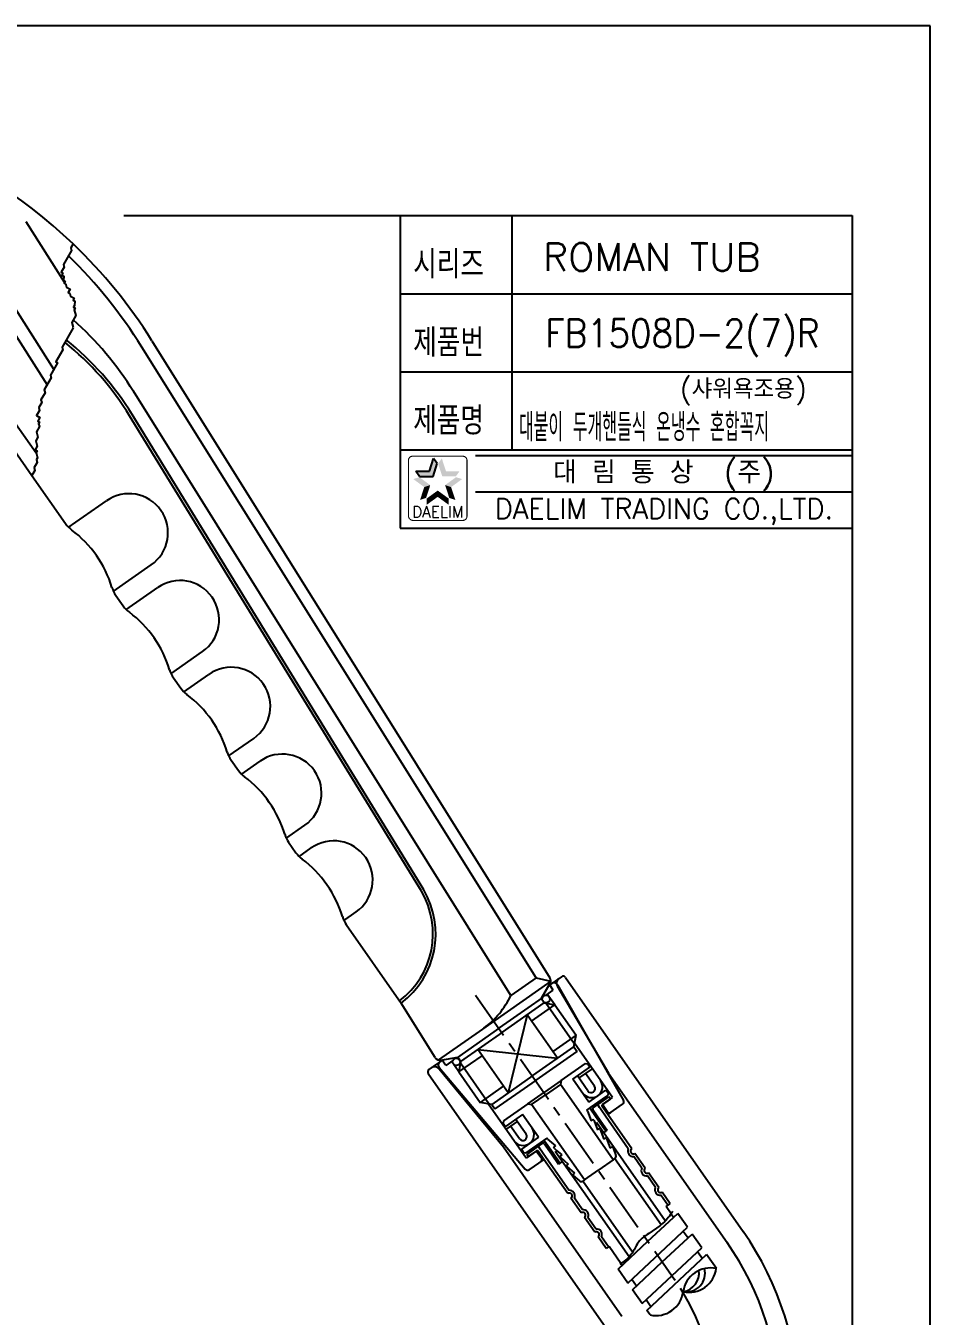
# Model space of a CAD drawing. Extents: x 594 to 1188, y 0 to 420.
# Drawn here: x 1025.9 to 1188, y 188.8 to 420 of the extents above; entities that cross this region are included whole.
import ezdxf
from ezdxf.enums import TextEntityAlignment as Align

# ---------------------------------------------------------------- set-up
doc = ezdxf.new("R2010")
doc.units = 0
doc.header["$LTSCALE"] = 7
doc.header["$MEASUREMENT"] = 0
doc.linetypes.add('CENTER', pattern=[2, 1.25, -0.25, 0.25, -0.25])
doc.layers.get('0').update_dxf_attribs({"color": 2, "linetype": 'CONTINUOUS'})
for name, color, linetype in [('CL', 1, 'CENTER'), ('D', 2, 'CONTINUOUS'), ('DIM', 2, 'CONTINUOUS'), ('DWG', 7, 'CONTINUOUS')]:
    doc.layers.add(name, color=color, linetype=linetype)
doc.styles.add('GHS', font='ROMANS', dxfattribs={"bigfont": 'GHS'})
doc.styles.add('ROMANS', font='romans')

# ---------------------------------------------------------------- blocks, each defined once
blk = doc.blocks.new('BORDER')
for p, q in [((1, 1), (0, 1)), ((1, 0), (1, 1))]:
    blk.add_line(p, q)

msp = doc.modelspace()

# ---------------------------------------------------------------- linework, layer by layer
at = {"color": 4}
for p, q in [((1043.47, 386), (1174, 386)), ((1174, 386), (1174, 11))]:
    msp.add_line(p, q, dxfattribs=at)
at = {"color": 7}
for p, q in [((1093, 386), (1093, 330)), ((1113, 386), (1113, 344)), ((1093, 372), (1174, 372)), ((1093, 358), (1174, 358)), ((1093, 344), (1174, 344)), ((1093, 330), (1174, 330))]:
    msp.add_line(p, q, dxfattribs=at)
at = {"color": 2}
for p, q in [((1098.24, 340.18), (1098.99, 342.49)), ((1099.65, 341.57), (1098.99, 342.49)), ((1095.81, 340.18), (1098.24, 340.18)), ((1096.48, 339.27), (1095.81, 340.18)), ((1098.9, 339.27), (1099.65, 341.57)), ((1096.48, 339.27), (1098.9, 339.27))]:
    msp.add_line(p, q, dxfattribs=at)
at = {"color": 2, "linetype": 'Continuous'}
for p, q in [((1106.5, 343), (1174, 343)), ((1106.5, 336.5), (1174, 336.5))]:
    msp.add_line(p, q, dxfattribs=at)
at = {"color": 2, "linetype": 'Continuous', "const_width": 0.2}
for points in [[(1094.48, 342.13, -0.414214), (1095.23, 342.88)], [(1094.48, 332.13), (1094.48, 342.13, -1)], [(1095.23, 342.88), (1104.23, 342.88, -0.414214), (1104.98, 342.13, 0.043396)], [(1104.98, 342.13), (1104.98, 332.13, -0.414214), (1104.23, 331.38)], [(1104.23, 331.38), (1095.48, 331.38, -0.414214), (1094.48, 332.13, 0.672398)]]:
    msp.add_lwpolyline(points, format="xyb", dxfattribs=at)
at = {"color": 2}
for points in [[(1098.24, 340.18), (1098.9, 339.27), (1098.99, 342.49), (1099.65, 341.57)], [(1100.47, 342.49), (1099.8, 341.57), (1101.22, 340.18), (1100.55, 339.27)], [(1095.81, 340.18), (1096.48, 339.27), (1098.24, 340.18), (1098.9, 339.27)], [(1101.22, 340.18), (1100.55, 339.27), (1103.64, 340.18), (1102.98, 339.27)], [(1097.32, 337.35), (1098.4, 337.7), (1095.36, 338.78), (1096.43, 339.13)], [(1096.57, 335.05), (1097.65, 335.4), (1097.32, 337.35), (1098.4, 337.7)], [(1104.1, 338.78), (1103.02, 339.13), (1102.14, 337.35), (1101.06, 337.7)], [(1102.14, 337.35), (1101.06, 337.7), (1102.89, 335.05), (1101.81, 335.4)], [(1099.73, 335.6), (1099.73, 336.73), (1097.77, 334.18), (1097.77, 335.31)], [(1101.69, 334.18), (1101.69, 335.31), (1099.73, 335.6), (1099.73, 336.73)]]:
    msp.add_solid(points, dxfattribs=at)
at = {"layer": 'CL'}
msp.add_line((1106.51, 246.32), (1142.18, 195.39), dxfattribs=at)
msp.add_arc((1109, 172.16), 40.5, 0, 35, dxfattribs=at)
at = {"layer": 'D'}
for p, q in [((1120.7, 244.59), (1119.36, 246.5)), ((1115.76, 242.79), (1112.35, 228.8)), ((1124.24, 237.56), (1119.11, 244.88)), ((1106.9, 236.59), (1121.21, 235.01)), ((1103.52, 232.56), (1102.19, 234.47)), ((1108.92, 226.83), (1103.79, 234.16))]:
    msp.add_line(p, q, dxfattribs=at)
for points in [[(1034.37, 380.93), (1033.96, 380.23), (1034.11, 379.75), (1032.66, 377.24), (1032.79, 376.77), (1032.25, 375.84), (1032.57, 375.65), (1032.38, 375.33), (1032.7, 375.15), (1032.64, 374.36), (1032.96, 374.18), (1032.78, 373.86), (1033.1, 373.67), (1033.21, 373.18), (1033.85, 372.82), (1033.49, 372.2), (1033.79, 372.03), (1033.94, 371.55), (1034.55, 371.19), (1034.37, 370.87), (1034.69, 370.69), (1034.65, 369.89), (1034.47, 369.57), (1034.76, 369.4), (1034.58, 369.08), (1034.86, 368.1), (1034.14, 366.84), (1034.38, 365.92)], [(1034.37, 380.93), (1033.96, 380.23), (1034.11, 379.75), (1032.66, 377.24), (1032.79, 376.77), (1032.25, 375.84), (1032.57, 375.65), (1032.38, 375.33), (1032.7, 375.15), (1032.64, 374.36), (1032.96, 374.18), (1032.78, 373.86), (1033.1, 373.67), (1033.21, 373.18), (1033.85, 372.82), (1033.49, 372.2), (1033.79, 372.03), (1033.94, 371.55), (1034.55, 371.19), (1034.37, 370.87), (1034.69, 370.69), (1034.65, 369.89), (1034.47, 369.57), (1034.76, 369.4), (1034.58, 369.08), (1034.86, 368.1), (1034.14, 366.84), (1034.38, 365.92)], [(1034.41, 365.9), (1032.42, 362.45), (1032.56, 361.95), (1031.31, 359.78), (1031.6, 359.61), (1030.34, 357.42), (1030.47, 356.92), (1029.22, 354.75), (1029.36, 354.25), (1028.63, 353), (1028.76, 352.53), (1028.22, 351.59), (1028.36, 351.09), (1027.82, 350.16), (1028.43, 349.8), (1028.08, 349.19), (1028.39, 349), (1028.21, 348.68), (1028.34, 348.18), (1027.82, 347.27), (1027.93, 346.78), (1028.07, 346.27), (1027.71, 345.66), (1027.97, 344.69), (1027.6, 344.05), (1027.92, 343.86), (1027.75, 343.57), (1028, 342.57), (1027.82, 342.28), (1027.96, 341.77), (1027.42, 340.84), (1027.55, 340.34), (1027.01, 339.4)], [(1034.41, 365.9), (1032.42, 362.45), (1032.56, 361.95), (1031.31, 359.78), (1031.6, 359.61), (1030.34, 357.42), (1030.47, 356.92), (1029.22, 354.75), (1029.36, 354.25), (1028.63, 353), (1028.76, 352.53), (1028.22, 351.59), (1028.36, 351.09), (1027.82, 350.16), (1028.43, 349.8), (1028.08, 349.19), (1028.39, 349), (1028.21, 348.68), (1028.34, 348.18), (1027.82, 347.27), (1027.93, 346.78), (1028.07, 346.27), (1027.71, 345.66), (1027.97, 344.69), (1027.6, 344.05), (1027.92, 343.86), (1027.75, 343.57), (1028, 342.57), (1027.82, 342.28), (1027.96, 341.77), (1027.42, 340.84), (1027.55, 340.34), (1027.01, 339.4)], [(1141.89, 207.56), (1141.66, 207.26), (1141.47, 207.02), (1141.27, 206.74), (1141.06, 206.48), (1140.84, 206.22), (1140.62, 205.96), (1140.37, 205.71), (1140.07, 205.47), (1139.81, 205.22), (1139.54, 204.99), (1137.58, 203.61), (1137.3, 203.45), (1136.67, 203.01), (1136.37, 202.77), (1136.11, 202.51), (1135.88, 202.28), (1135.48, 201.71), (1135.32, 201.38), (1135.12, 201.06), (1134.93, 200.71), (1134.77, 200.42), (1134.59, 200.11), (1134.37, 199.85), (1134.16, 199.59), (1133.97, 199.35), (1133.71, 199.1), (1133.41, 198.86), (1132.71, 198.37), (1132.37, 198.06)]]:
    msp.add_lwpolyline(points, dxfattribs=at)
for centre, radius, start, end in [((1148.61, 192.53), 4.92, 77.5796, 172.4204), ((1144.79, 197.99), 4.92, 257.5796, 352.4204), ((1144.29, 196.48), 3.35, 260.2934, 14.7397), ((1143.17, 196.54), 3.41, 279.4618, 7.7206), ((1138.85, 193.83), 4.92, 257.5796, 352.4204)]:
    msp.add_arc(centre, radius, start, end, dxfattribs=at)
at = {"layer": 'DWG'}
for p, q in [((1013.89, 385.19), (1030.93, 358.44)), ((1025.91, 384.94), (1032.87, 374.01)), ((1014.54, 379.51), (1029.74, 355.65)), ((1033.08, 373.69), (1033.11, 373.64)), ((1033.08, 373.69), (1033.11, 373.64)), ((1048.51, 363.56), (1119.83, 249.42)), ((1117.35, 249.4), (1046.72, 362.44)), ((1112.85, 246.24), (1045.2, 354.51)), ((1027.78, 343.45), (1022.49, 350.87)), ((1096.8, 264.93), (1044.52, 350.1)), ((1097.23, 265.19), (1044.95, 350.36)), ((1020.72, 348.38), (1027.01, 339.4)), ((1027.01, 339.4), (1033.04, 330.8)), ((1033.52, 330.1), (1040.37, 334.9)), ((1041.55, 318.63), (1048.4, 323.43)), ((1043.85, 315.36), (1049.55, 319.35)), ((1042.04, 317.93), (1043.36, 316.05)), ((1051.88, 303.89), (1057.58, 307.88)), ((1052.37, 303.19), (1053.68, 301.31)), ((1054.17, 300.61), (1058.72, 303.8)), ((1062.2, 289.14), (1066.75, 292.33)), ((1062.69, 288.45), (1064.01, 286.56)), ((1064.5, 285.87), (1067.9, 288.25)), ((1072.53, 274.4), (1075.93, 276.78)), ((1073.02, 273.7), (1074.33, 271.82)), ((1074.82, 271.12), (1077.07, 272.7)), ((1082.85, 259.65), (1085.1, 261.23)), ((1083.34, 258.96), (1093.18, 244.91)), ((1119.98, 248.8), (1107.18, 239.83)), ((1117.35, 249.4), (1112.85, 246.24)), ((1117.35, 249.4), (1119.98, 248.8)), ((1119.85, 248.39), (1118.29, 245.69)), ((1121.91, 249.62), (1119.64, 248.03)), ((1119.64, 248.03), (1120.17, 248.4)), ((1120.44, 247.2), (1119.74, 248.2)), ((1121.15, 247.96), (1130.35, 232.33)), ((1121.18, 248.17), (1133.02, 227.44)), ((1122.61, 249.5), (1154.47, 203.99)), ((1110.8, 240.45), (1118.51, 245.85)), ((1118.82, 244.93), (1118.29, 245.69)), ((1119.16, 246.3), (1120.44, 247.2)), ((1099.29, 235.13), (1093.18, 244.91)), ((1111.33, 239.69), (1118.82, 244.93)), ((1121.21, 235.01), (1115.76, 242.79)), ((1116.54, 241.68), (1120.71, 244.6)), ((1118.82, 244.93), (1120.71, 244.6)), ((1120.71, 244.6), (1124.52, 239.16)), ((1107.18, 239.83), (1099.85, 234.7)), ((1110.8, 240.45), (1103.09, 235.05)), ((1111.33, 239.69), (1103.84, 234.44)), ((1124.52, 239.16), (1120.35, 236.24)), ((1124.15, 237.07), (1124.52, 239.16)), ((1112.35, 228.8), (1106.9, 236.59)), ((1116.78, 231.91), (1124.15, 237.07)), ((1117.35, 231.09), (1124.73, 236.25)), ((1124.15, 237.07), (1124.73, 236.25)), ((1131.08, 227.96), (1124.26, 237.69)), ((1100.65, 234.73), (1098.15, 232.99)), ((1100.65, 234.73), (1100.13, 234.37)), ((1100.31, 234.67), (1103.31, 235.2)), ((1101.16, 233.69), (1100.45, 234.7)), ((1102.44, 234.6), (1101.16, 233.69)), ((1103.84, 234.44), (1103.31, 235.2)), ((1103.51, 232.55), (1107.68, 235.47)), ((1103.84, 234.44), (1103.51, 232.55)), ((1121.85, 231.02), (1126.2, 234.06)), ((1126.2, 234.06), (1126.61, 233.99)), ((1126.61, 233.99), (1127.02, 233.42)), ((1098.03, 232.29), (1129.89, 186.79)), ((1099.97, 233.13), (1111.51, 219.14)), ((1099.99, 233.34), (1115.43, 215.11)), ((1103.51, 232.55), (1107.32, 227.11)), ((1116.78, 231.91), (1109.41, 226.74)), ((1123.94, 231.27), (1127.02, 233.42)), ((1126.81, 227.17), (1123.94, 231.27)), ((1126.64, 229.16), (1124.76, 231.84)), ((1125.05, 231.43), (1127.47, 233.12)), ((1127.83, 229.99), (1126.24, 232.26)), ((1130.35, 232.33), (1151.6, 201.99)), ((1111.49, 230.03), (1107.32, 227.11)), ((1117.35, 231.09), (1109.98, 225.92)), ((1115.87, 226.84), (1118.86, 228.93)), ((1121.85, 231.02), (1118.86, 228.93)), ((1121.73, 230.33), (1119.15, 228.52)), ((1121.85, 231.02), (1121.73, 230.33)), ((1127.07, 222.71), (1121.73, 230.33)), ((1126.81, 227.17), (1129.88, 229.32)), ((1130.28, 228.75), (1129.88, 229.32)), ((1109.41, 226.74), (1107.32, 227.11)), ((1115.6, 217.12), (1108.78, 226.85)), ((1109.41, 226.74), (1109.98, 225.92)), ((1115.87, 226.84), (1111.53, 223.8)), ((1115.87, 226.84), (1116.57, 226.71)), ((1116.57, 226.71), (1119.15, 228.52)), ((1121.91, 219.1), (1116.57, 226.71)), ((1126.44, 225.69), (1130.21, 228.33)), ((1127.14, 226.18), (1129.84, 228.07)), ((1130.01, 227.83), (1127.56, 226.11)), ((1128.38, 226.68), (1128.54, 226.79)), ((1128.54, 226.79), (1130.42, 228.11)), ((1129.24, 226.67), (1130.71, 227.7)), ((1129.28, 226.7), (1131.08, 227.96)), ((1130.25, 225.31), (1129.28, 226.7)), ((1129.84, 228.07), (1130.01, 227.83)), ((1130.28, 228.75), (1130.21, 228.33)), ((1130.22, 224.92), (1132.88, 226.78)), ((1130.71, 227.7), (1130.42, 228.11)), ((1114.93, 224.96), (1111.86, 222.81)), ((1117.8, 220.86), (1114.93, 224.96)), ((1126.56, 225.53), (1126.44, 225.69)), ((1126.56, 225.53), (1127.22, 223.8)), ((1128.58, 223.77), (1127.09, 225.9)), ((1127.51, 225.83), (1128.83, 223.94)), ((1129.81, 224.63), (1128.49, 226.52)), ((1128.49, 226.52), (1128.69, 226.23)), ((1128.49, 226.52), (1128.49, 226.52)), ((1128.49, 226.52), (1128.49, 226.52)), ((1128.49, 226.52), (1128.49, 226.52)), ((1130.22, 224.92), (1129.19, 226.39)), ((1133.89, 218.81), (1129.81, 224.63)), ((1130.25, 225.31), (1130.05, 225.16)), ((1130.67, 225.23), (1130.22, 224.92)), ((1134.51, 218.79), (1130.22, 224.92)), ((1130.25, 225.31), (1130.67, 225.23)), ((1111.53, 223.8), (1111.46, 223.38)), ((1111.46, 223.38), (1111.86, 222.81)), ((1113.99, 223.69), (1111.98, 222.28)), ((1114.39, 220.58), (1112.8, 222.86)), ((1115.58, 221.41), (1113.7, 224.1)), ((1131.2, 216.81), (1127.07, 222.71)), ((1127.22, 223.8), (1127.59, 224.05)), ((1127.7, 223.89), (1127.59, 224.05)), ((1127.7, 223.89), (1127.93, 223.31)), ((1127.93, 223.31), (1128.37, 222.16)), ((1140.52, 205.86), (1128.17, 223.48)), ((1128.37, 222.16), (1128.74, 222.42)), ((1129.84, 221.97), (1128.58, 223.77)), ((1128.85, 222.25), (1128.74, 222.42)), ((1128.83, 223.94), (1130.09, 222.14)), ((1128.85, 222.25), (1129.52, 220.52)), ((1129.43, 221.68), (1129.84, 221.97)), ((1129.84, 221.97), (1130.09, 222.14)), ((1117.8, 220.86), (1114.73, 218.71)), ((1119.32, 220.7), (1115.55, 218.06)), ((1118.62, 220.21), (1115.92, 218.32)), ((1116.09, 218.08), (1118.55, 219.8)), ((1118.82, 219.75), (1120.14, 217.86)), ((1120.39, 218.04), (1118.9, 220.16)), ((1119.43, 220.54), (1119.32, 220.7)), ((1119.43, 220.54), (1120.83, 219.32)), ((1129.52, 220.52), (1129.88, 220.78)), ((1130, 220.61), (1129.88, 220.78)), ((1130, 220.61), (1130.66, 218.88)), ((1111.51, 219.14), (1132.76, 188.79)), ((1115.13, 218.14), (1114.73, 218.71)), ((1115.13, 218.14), (1115.55, 218.06)), ((1117.4, 218.38), (1115.6, 217.12)), ((1117.56, 219.11), (1115.68, 217.79)), ((1115.97, 217.38), (1115.68, 217.79)), ((1115.92, 218.32), (1116.09, 218.08)), ((1117.44, 218.41), (1115.97, 217.38)), ((1118.37, 216.99), (1117.4, 218.38)), ((1117.73, 219.22), (1117.56, 219.11)), ((1118.75, 216.89), (1117.72, 218.36)), ((1119.16, 217.17), (1117.84, 219.06)), ((1117.84, 219.06), (1118.04, 218.77)), ((1117.84, 219.06), (1117.84, 219.06)), ((1117.84, 219.06), (1117.84, 219.06)), ((1117.84, 219.06), (1117.84, 219.06)), ((1120.14, 217.86), (1121.41, 216.06)), ((1121.65, 216.23), (1120.39, 218.04)), ((1120.83, 219.32), (1120.46, 219.06)), ((1120.58, 218.9), (1120.46, 219.06)), ((1120.58, 218.9), (1121.04, 218.49)), ((1134.03, 199.43), (1120.8, 218.32)), ((1121.04, 218.49), (1121.98, 217.68)), ((1121.98, 217.68), (1121.61, 217.42)), ((1121.73, 217.26), (1121.61, 217.42)), ((1126.03, 213.2), (1121.91, 219.1)), ((1130.66, 218.88), (1131.03, 219.14)), ((1131.15, 218.97), (1131.03, 219.14)), ((1131.15, 218.97), (1131.67, 217.61)), ((1136.32, 215.34), (1134.88, 217.39)), ((1136.94, 215.33), (1135.08, 217.97)), ((1118.75, 216.89), (1116.09, 215.03)), ((1118.37, 216.99), (1118.3, 216.57)), ((1118.3, 216.57), (1118.75, 216.89)), ((1118.37, 216.99), (1118.58, 217.13)), ((1123.04, 210.76), (1118.75, 216.89)), ((1123.24, 211.35), (1119.16, 217.17)), ((1121.65, 216.23), (1121.41, 216.06)), ((1122.06, 216.52), (1121.65, 216.23)), ((1121.73, 217.26), (1123.13, 216.04)), ((1123.13, 216.04), (1122.76, 215.79)), ((1122.87, 215.62), (1122.76, 215.79)), ((1122.87, 215.62), (1124.27, 214.41)), ((1131.2, 216.81), (1128.62, 215.01)), ((1131.2, 216.81), (1131.49, 217.02)), ((1139.77, 205.18), (1131.48, 217.01)), ((1124.27, 214.41), (1123.9, 214.15)), ((1124.02, 213.98), (1123.9, 214.15)), ((1124.02, 213.98), (1125.13, 213.02)), ((1126.03, 213.2), (1125.74, 212.99)), ((1134.67, 200.25), (1125.75, 213)), ((1126.03, 213.2), (1128.62, 215.01)), ((1138.74, 211.87), (1137.31, 213.92)), ((1139.36, 211.86), (1137.51, 214.51)), ((1140.99, 208.66), (1139.74, 210.45)), ((1141.4, 208.94), (1139.94, 211.04)), ((1125.47, 207.3), (1123.61, 209.94)), ((1125.67, 207.88), (1124.23, 209.93)), ((1140.68, 208.43), (1141.4, 208.94)), ((1141.57, 207.15), (1140.68, 208.43)), ((1127.9, 203.83), (1126.04, 206.48)), ((1128.1, 204.42), (1126.66, 206.46)), ((1137.4, 202.22), (1142.75, 207.21)), ((1141.57, 207.15), (1142.02, 206.52)), ((1143.02, 206.83), (1142.75, 207.21)), ((1144.49, 204.73), (1142.75, 207.21)), ((1144.49, 204.73), (1142.75, 207.21)), ((1133.78, 194.74), (1144.49, 204.73)), ((1139.99, 198.52), (1145.34, 203.51)), ((1143.75, 204.04), (1144.6, 202.83)), ((1147.08, 201.03), (1145.34, 203.51)), ((1129.94, 200.91), (1128.47, 203.01)), ((1130.35, 201.2), (1129.09, 203)), ((1130.44, 201.26), (1129.94, 200.91)), ((1132.56, 198.23), (1130.44, 201.26)), ((1132.05, 197.22), (1137.4, 202.22)), ((1136.37, 191.05), (1147.08, 201.03)), ((1137.22, 189.83), (1147.93, 199.82)), ((1137.22, 189.83), (1147.93, 199.82)), ((1146.32, 200.37), (1147.19, 199.13)), ((1149.67, 197.34), (1147.93, 199.82)), ((1149.67, 197.34), (1147.93, 199.82)), ((1133.78, 194.74), (1132.05, 197.22)), ((1133.78, 194.74), (1132.05, 197.22)), ((1132.56, 198.23), (1132.78, 197.91)), ((1134.63, 193.53), (1139.99, 198.52)), ((1134.52, 195.43), (1135.37, 194.22)), ((1136.37, 191.05), (1134.63, 193.53)), ((1137.09, 191.76), (1137.96, 190.52)), ((1137.09, 191.76), (1137.96, 190.52)), ((1137.79, 189.02), (1137.22, 189.83)), ((1137.79, 189.02), (1137.22, 189.83))]:
    msp.add_line(p, q, dxfattribs=at)
for centre in [(1119.15, 245.62), (1103.08, 234.37)]:
    msp.add_circle(centre, 0.678, dxfattribs=at)
for centre, radius, start, end in [((972.19, 315.87), 90, 46.2967, 94.7905), ((972.19, 315.87), 90, 32, 46.2967), ((972.19, 315.87), 87.88, 32, 45.7118), ((994.31, 322.71), 60, 32, 48.0487), ((1000.63, 323.16), 51.5, 31.5435, 51.1896), ((1000.63, 323.16), 52, 31.5435, 51.275), ((1044.39, 329.16), 7, 305, 125), ((1037.13, 333.67), 5, 215, 233.3047), ((1022.19, 313.62), 20, 16.6953, 53.3047), ((1046.14, 320.8), 5, 196.6953, 215), ((1053.56, 313.61), 7, 305, 125), ((1047.46, 318.92), 5, 215, 233.3047), ((1032.52, 298.88), 20, 16.6953, 53.3047), ((1056.46, 306.06), 5, 196.6953, 215), ((1062.74, 298.06), 7, 305, 125), ((1057.78, 304.18), 5, 215, 233.3047), ((1042.84, 284.13), 20, 16.6953, 53.3047), ((1066.79, 291.31), 5, 196.6953, 215), ((1071.91, 282.51), 7, 305, 125), ((1068.1, 289.43), 5, 215, 233.3047), ((1053.17, 269.39), 20, 16.6953, 53.3047), ((1077.11, 276.57), 5, 196.6953, 215), ((1081.09, 266.96), 7, 305, 125), ((1078.43, 274.69), 5, 215, 233.3047), ((1063.49, 254.64), 20, 16.6953, 53.3047), ((1083.88, 257.31), 15, 306.9102, 30.5435), ((1083.88, 257.31), 15.5, 306.8486, 30.5435), ((1087.44, 261.82), 5, 196.6953, 215), ((1122.2, 249.21), 0.5, 35, 125), ((1118.99, 248.89), 1, 330, 32), ((1120.57, 247.82), 0.7, 29.7436, 125), ((1122.01, 248.47), 1, 125, 210.486), ((1098.47, 253.26), 16, 306.5802, 334), ((1100.14, 235.66), 1, 212, 280), ((1100.53, 233.79), 0.7, 125, 220.2564), ((1098.44, 232.58), 0.5, 125, 215), ((1099.2, 232.5), 1, 39.514, 125), ((1127.3, 229.92), 1.97, 215, 35), ((1127.23, 229.57), 0.725, 215, 35), ((1128.65, 226.63), 0.2, 125, 215), ((1129.35, 226.51), 0.2, 125, 215), ((1132.59, 227.19), 0.5, 305, 29.7436), ((1127.25, 226.02), 0.2, 125, 215), ((1127.67, 225.94), 0.2, 125, 215), ((1115.05, 221.35), 1.97, 215, 35), ((1114.99, 221), 0.725, 215, 35), ((1118.66, 219.63), 0.2, 35, 125), ((1118.73, 220.05), 0.2, 35, 125), ((1117.56, 218.25), 0.2, 35, 125), ((1117.68, 218.94), 0.2, 35, 125), ((1131.2, 217.43), 0.5, 305, 20.9638), ((1134.79, 218.38), 1, 155, 275), ((1134.79, 218.38), 0.5, 125, 305), ((1115.81, 215.44), 0.5, 220.2564, 305), ((1137.22, 214.92), 1, 155, 275), ((1137.22, 214.92), 0.5, 125, 305), ((1125.45, 213.4), 0.5, 229.0362, 305), ((1123.33, 210.35), 0.5, 305, 125), ((1123.33, 210.35), 1, 335, 95), ((1139.65, 211.45), 1, 155, 275), ((1139.65, 211.45), 0.5, 125, 305), ((1125.75, 206.89), 0.5, 305, 125), ((1125.75, 206.89), 1, 335, 95), ((1128.18, 203.42), 0.5, 305, 125), ((1128.18, 203.42), 1, 335, 95), ((1109, 172.16), 55.5, 0, 35), ((1109, 172.16), 52, 0, 35)]:
    msp.add_arc(centre, radius, start, end, dxfattribs=at)

# ---------------------------------------------------------------- block references
at = {"xscale": 594, "yscale": 420, "zscale": 594}
msp.add_blockref('BORDER', (594, 0), dxfattribs=at)

# ---------------------------------------------------------------- texts
at = {"color": 7, "style": 'GHS'}
msp.add_text('ROMAN TUB', height=5, dxfattribs=at).set_placement((1138.1, 378.58), align=Align.MIDDLE)
at = {"color": 7, "style": 'GHS', "width": 0.9}
msp.add_text('FB1508D-2(7)R', height=5, dxfattribs=at).set_placement((1143.56, 364.58), align=Align.MIDDLE)
at = {"style": 'GHS'}
msp.add_text('(샤워욕조용)', height=3.5, dxfattribs=at).set_placement((1143.14, 353.18))
at = {"style": 'GHS', "width": 0.5}
msp.add_text('대붙이 두개핸들식 온냉수 혼합꼭지', height=5, dxfattribs=at).set_placement((1114.29, 345.56))
at = {"color": 7, "linetype": 'Continuous'}
for s, height, style, p in [('대 림 통 상  (주)', 4, 'GHS', (1140.26, 339.7)), ('DAELIM TRADING CO.,LTD.', 3.6, 'ROMANS', (1140.26, 332.93))]:
    msp.add_text(s, height=height, dxfattribs=dict(at, style=style)).set_placement(p, align=Align.MIDDLE)
at = {"color": 2, "linetype": 'Continuous', "style": 'ROMANS'}
msp.add_text('DAELIM', height=2, dxfattribs=at).set_placement((1099.73, 331.93), align=Align.CENTER)
at = {"layer": 'DIM', "style": 'GHS', "width": 0.8}
for s, p in [('시리즈', (1095.34, 374.73)), ('제품번', (1095.34, 360.73)), ('제품명', (1095.34, 346.73))]:
    msp.add_text(s, height=5, dxfattribs=at).set_placement(p)

doc.saveas('drawing.dxf')
